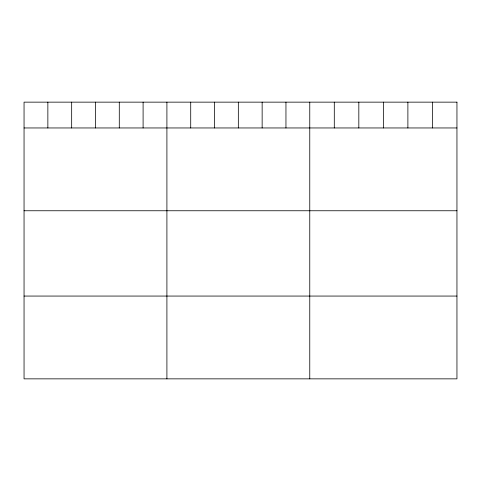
<?xml version="1.0" encoding="UTF-8"?>
<svg xmlns="http://www.w3.org/2000/svg" width="481" height="481" viewBox="0 0 481 481"><rect width="100%" height="100%" fill="white"/><g stroke="black" fill="none" stroke-linecap="round" stroke-linejoin="round"><path stroke-width="0.72" d="M24.05 127.958L456.95 127.958M24.05 210.756L456.95 210.756M24.05 296.062L456.95 296.062M432.419 102.146L432.419 127.958M407.888 102.146L407.888 127.958M383.357 102.146L383.357 127.958M358.826 102.146L358.826 127.958M334.295 102.146L334.295 127.958M309.764 102.146L309.764 378.854M285.954 102.146L285.954 127.958M262.145 102.146L262.145 127.958M238.335 102.146L238.335 127.958M214.526 102.146L214.526 127.958M190.716 102.146L190.716 127.958M166.907 102.146L166.907 378.854M143.097 102.146L143.097 127.958M119.288 102.146L119.288 127.958M95.478 102.146L95.478 127.958M71.669 102.146L71.669 127.958M47.859 102.146L47.859 127.958M456.95 102.146L24.05 102.146L24.05 378.854L456.95 378.854L456.95 102.146"/></g></svg>
